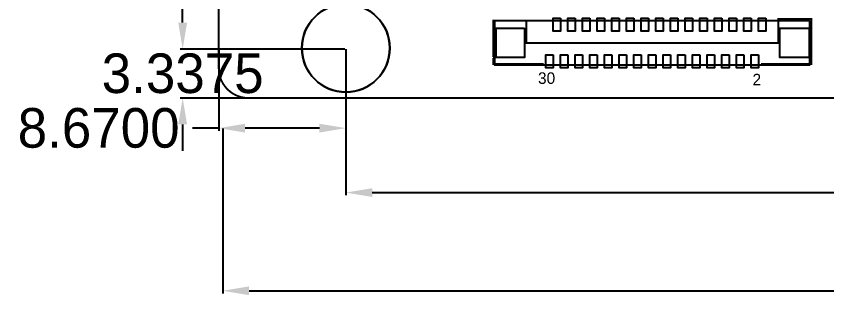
# Model space of a CAD drawing. Extents: x -22 to 154, y -114 to 23.
# Drawn here: x -22.5 to 32.8, y -113.5 to -93 of the extents above; entities that cross this region are included whole.
import ezdxf

# ---------------------------------------------------------------- set-up
doc = ezdxf.new("R2010")
doc.units = 0
doc.header["$MEASUREMENT"] = 0
doc.layers.get('0').update_dxf_attribs({"linetype": 'CONTINUOUS'})
doc.layers.get('Defpoints').update_dxf_attribs({"linetype": 'CONTINUOUS'})
for name, color, linetype in [('BG_OUTLINE', 254, 'CONTINUOUS'), ('PG_ASSEMBLY_TOP', 111, 'CONTINUOUS'), ('PG_SILKSCREEN_TOP', 7, 'CONTINUOUS'), ('PIN_TOP', 3, 'CONTINUOUS')]:
    doc.layers.add(name, color=color, linetype=linetype)
doc.dimstyles.get("Standard").update_dxf_attribs({"dimtxt": 2.7, "dimasz": 1.8, "dimexe": 0.18, "dimexo": 0.0625, "dimgap": 0.09, "dimtad": 0, "dimtih": 1, "dimtoh": 1, "dimdec": 4, "dimzin": 0, "dimdsep": 46, "dimtxsty": 'STANDARD', "dimcen": 0.09, "dimclrt": 2, "dimadec": 0, "dimazin": 0, "dimtfac": 1, "dimtdec": 4, "dimtofl": 0, "dimtmove": 0, "dimatfit": 3, "dimfxl": 1, "dimtolj": 1, "dimtzin": 0, "dimarcsym": 0})

# ---------------------------------------------------------------- blocks, each defined once
blk = doc.blocks.new('*D14')
at = {"color": 0, "linetype": 'Continuous', "lineweight": -2}
for p, q in [((0, -95.262), (0, -105.228)), ((133.93, -95.262), (133.93, -105.228)), ((1.8, -105.048), (57.875, -105.048)), ((132.13, -105.048), (76.055, -105.048))]:
    blk.add_line(p, q, dxfattribs=at)
at = {"color": 0, "linetype": 'Continuous'}
for points in [[(1.8, -104.748), (1.8, -105.348), (0, -105.048)], [(132.13, -104.748), (132.13, -105.348), (133.93, -105.048)]]:
    blk.add_solid(points, dxfattribs=at)
at = {"layer": 'Defpoints', "color": 0, "linetype": 'Continuous'}
for p in [(0, -95.2), (133.93, -95.2), (133.93, -105.048)]:
    blk.add_point(p, dxfattribs=at)
at = {"color": 2, "linetype": 'Continuous', "insert": (66.965, -105.048), "char_height": 2.7, "attachment_point": 5}
blk.add_mtext('\\A1;133.9296', dxfattribs=at)
blk = doc.blocks.new('*D17')
at = {"color": 0, "linetype": 'Continuous', "lineweight": -2}
for p, q in [((-8.67, -95.325), (-8.67, -100.835)), ((0, -95.262), (0, -100.835)), ((-8.67, -100.655), (-10.47, -100.655)), ((-1.8, -100.655), (-6.87, -100.655))]:
    blk.add_line(p, q, dxfattribs=at)
at = {"color": 0, "linetype": 'Continuous'}
for points in [[(-6.87, -100.355), (-6.87, -100.955), (-8.67, -100.655)], [(-1.8, -100.355), (-1.8, -100.955), (0, -100.655)]]:
    blk.add_solid(points, dxfattribs=at)
at = {"layer": 'Defpoints', "color": 0, "linetype": 'Continuous'}
for p in [(-8.67, -95.262), (0, -95.2), (-8.67, -100.655)]:
    blk.add_point(p, dxfattribs=at)
at = {"color": 2, "linetype": 'Continuous', "insert": (-16.86, -100.655), "char_height": 2.7, "attachment_point": 5}
blk.add_mtext('\\A1;8.6700', dxfattribs=at)
blk = doc.blocks.new('*D18')
at = {"color": 0, "linetype": 'Continuous', "lineweight": -2}
for p, q in [((-11.13, -93.462), (-11.13, -91.662)), ((-0.062, -95.262), (-11.31, -95.262)), ((-0.062, -98.6), (-11.31, -98.6)), ((-11.13, -100.4), (-11.13, -102.2))]:
    blk.add_line(p, q, dxfattribs=at)
at = {"color": 0, "linetype": 'Continuous'}
for points in [[(-11.43, -93.462), (-10.83, -93.462), (-11.13, -95.262)], [(-11.43, -100.4), (-10.83, -100.4), (-11.13, -98.6)]]:
    blk.add_solid(points, dxfattribs=at)
at = {"layer": 'Defpoints', "color": 0, "linetype": 'Continuous'}
for p in [(0, -95.262), (-11.13, -98.6), (0, -98.6)]:
    blk.add_point(p, dxfattribs=at)
at = {"color": 2, "linetype": 'Continuous', "insert": (-11.13, -96.931), "char_height": 2.7, "attachment_point": 5}
blk.add_mtext('\\A1;3.3375', dxfattribs=at)
blk = doc.blocks.new('*D19')
at = {"color": 0, "linetype": 'Continuous', "lineweight": -2}
for p, q in [((137.621, -99.38), (137.621, -111.921)), ((-8.395, -100.686), (-8.395, -111.921)), ((-6.595, -111.741), (56.198, -111.741)), ((135.821, -111.741), (73.028, -111.741))]:
    blk.add_line(p, q, dxfattribs=at)
at = {"color": 0, "linetype": 'Continuous'}
for points in [[(-6.595, -111.441), (-6.595, -112.041), (-8.395, -111.741)], [(135.821, -111.441), (135.821, -112.041), (137.621, -111.741)]]:
    blk.add_solid(points, dxfattribs=at)
at = {"layer": 'Defpoints', "color": 0, "linetype": 'Continuous'}
for p in [(137.621, -99.318), (-8.395, -100.623), (137.621, -111.741)]:
    blk.add_point(p, dxfattribs=at)
at = {"color": 2, "linetype": 'Continuous', "insert": (64.613, -111.741), "char_height": 2.7, "attachment_point": 5}
blk.add_mtext('\\A1;146.0157', dxfattribs=at)

msp = doc.modelspace()

# ---------------------------------------------------------------- linework, layer by layer
at = {"layer": 'BG_OUTLINE', "const_width": 0.127}
msp.add_lwpolyline([(-6.637782, 7.509764), (135.313928, 7.49427, -0.414174), (137.345674, 5.46227), (137.345674, -96.567752, -0.414214), (135.313674, -98.599752), (-6.638036, -98.599752, -0.414214), (-8.670036, -96.567752), (-8.670036, 5.477764, -0.414253), (-6.637782, 7.509764)], format="xyb", dxfattribs=at)
at = {"layer": 'PG_ASSEMBLY_TOP'}
msp.add_lwpolyline([(2.999994, -95.199708, 1), (-2.999994, -95.199708, 1)], format="xyb", close=True, dxfattribs=at)
msp.add_lwpolyline([(31.62046, -93.32214), (31.62046, -96.372172), (10.170668, -96.372172), (10.170668, -93.32214)], close=True, dxfattribs=at)
at = {"layer": 'PG_SILKSCREEN_TOP', "const_width": 0.127}
for points in [[(10.045446, -95.807276), (10.045446, -93.31706), (12.315444, -93.31706), (12.315444, -94.847156), (29.495496, -94.847156), (29.495496, -93.217238), (31.745682, -93.217238), (31.745682, -95.78721)], [(10.245598, -93.897196), (10.245598, -95.797116)], [(10.045446, -95.807276), (10.055606, -95.807276), (10.055606, -96.287082), (13.498576, -96.287082)], [(31.745682, -95.78721), (31.745682, -96.287082), (28.306522, -96.287082)]]:
    msp.add_lwpolyline(points, dxfattribs=at)
at = {"layer": 'PIN_TOP'}
for points in [[(14.64564, -93.147642), (14.64564, -94.046802), (14.14526, -94.046802), (14.14526, -93.147642)], [(15.645638, -93.147642), (15.645638, -94.046802), (15.145258, -94.046802), (15.145258, -93.147642)], [(16.645636, -93.147642), (16.645636, -94.046802), (16.145256, -94.046802), (16.145256, -93.147642)], [(17.645634, -93.147642), (17.645634, -94.046802), (17.145254, -94.046802), (17.145254, -93.147642)], [(18.645632, -93.147642), (18.645632, -94.046802), (18.145252, -94.046802), (18.145252, -93.147642)], [(19.64563, -93.147642), (19.64563, -94.046802), (19.14525, -94.046802), (19.14525, -93.147642)], [(20.645628, -93.147642), (20.645628, -94.046802), (20.145248, -94.046802), (20.145248, -93.147642)], [(21.64588, -93.147642), (21.64588, -94.046802), (21.1455, -94.046802), (21.1455, -93.147642)], [(22.645878, -93.147642), (22.645878, -94.046802), (22.145498, -94.046802), (22.145498, -93.147642)], [(23.645876, -93.147642), (23.645876, -94.046802), (23.145496, -94.046802), (23.145496, -93.147642)], [(24.645874, -93.147642), (24.645874, -94.046802), (24.145494, -94.046802), (24.145494, -93.147642)], [(25.645872, -93.147642), (25.645872, -94.046802), (25.145492, -94.046802), (25.145492, -93.147642)], [(26.64587, -93.147642), (26.64587, -94.046802), (26.14549, -94.046802), (26.14549, -93.147642)], [(27.645868, -93.147642), (27.645868, -94.046802), (27.145488, -94.046802), (27.145488, -93.147642)], [(28.645866, -93.147642), (28.645866, -94.046802), (28.145486, -94.046802), (28.145486, -93.147642)], [(12.195048, -93.847666), (12.195048, -95.846646), (10.196068, -95.846646), (10.196068, -93.847666)], [(31.59506, -93.847666), (31.59506, -95.846646), (29.59608, -95.846646), (29.59608, -93.847666)], [(14.145768, -95.64751), (14.145768, -96.54667), (13.645388, -96.54667), (13.645388, -95.64751)], [(15.145766, -95.64751), (15.145766, -96.54667), (14.645386, -96.54667), (14.645386, -95.64751)], [(16.145764, -95.64751), (16.145764, -96.54667), (15.645384, -96.54667), (15.645384, -95.64751)], [(17.145762, -95.64751), (17.145762, -96.54667), (16.645382, -96.54667), (16.645382, -95.64751)], [(18.14576, -95.64751), (18.14576, -96.54667), (17.64538, -96.54667), (17.64538, -95.64751)], [(19.145758, -95.64751), (19.145758, -96.54667), (18.645378, -96.54667), (18.645378, -95.64751)], [(20.145756, -95.64751), (20.145756, -96.54667), (19.645376, -96.54667), (19.645376, -95.64751)], [(21.145754, -95.64751), (21.145754, -96.54667), (20.645374, -96.54667), (20.645374, -95.64751)], [(22.145752, -95.64751), (22.145752, -96.54667), (21.645372, -96.54667), (21.645372, -95.64751)], [(23.14575, -95.64751), (23.14575, -96.54667), (22.64537, -96.54667), (22.64537, -95.64751)], [(24.145748, -95.64751), (24.145748, -96.54667), (23.645368, -96.54667), (23.645368, -95.64751)], [(25.145746, -95.64751), (25.145746, -96.54667), (24.645366, -96.54667), (24.645366, -95.64751)], [(26.145744, -95.64751), (26.145744, -96.54667), (25.645364, -96.54667), (25.645364, -95.64751)], [(27.145742, -95.64751), (27.145742, -96.54667), (26.645362, -96.54667), (26.645362, -95.64751)], [(28.14574, -95.64751), (28.14574, -96.54667), (27.64536, -96.54667), (27.64536, -95.64751)]]:
    msp.add_lwpolyline(points, close=True, dxfattribs=at)
msp.add_circle((0, -95.199708), 2.999994, dxfattribs=at)

# ---------------------------------------------------------------- texts
at = {"layer": 'PG_SILKSCREEN_TOP'}
for s, p in [('30', (13.1064, -97.6376)), ('2', (27.7368, -97.7392))]:
    msp.add_text(s, height=0.7874, dxfattribs=at).set_placement(p)

# ---------------------------------------------------------------- dimensions: what is measured, and where the dimension line sits
at = {"linetype": 'Continuous'}
dim = msp.add_linear_dim(base=(-11.129877, -98.599752), p1=(0, -95.262208), p2=(0, -98.599752), angle=90, dimstyle='Standard', dxfattribs=at)
dim.commit()
dim.dimension.update_dxf_attribs({"geometry": '*D18', "text_midpoint": (-11.129877, -96.93098)})
for base, p1, p2, picture, middle in [((-8.670036, -100.655342), (0, -95.199708), (-8.670036, -95.262208), '*D17', (-16.860036, -100.655342)), ((133.929628, -105.048239), (0, -95.199708), (133.929628, -95.199708), '*D14', (66.964814, -105.048239)), ((137.620885, -111.741497), (-8.394825, -100.623451), (137.620885, -99.317906), '*D19', (64.61303, -111.741497))]:
    dim = msp.add_linear_dim(base=base, p1=p1, p2=p2, dimstyle='Standard', dxfattribs=at)
    dim.commit()
    dim.dimension.update_dxf_attribs({"geometry": picture, "text_midpoint": middle})

doc.saveas('drawing.dxf')
